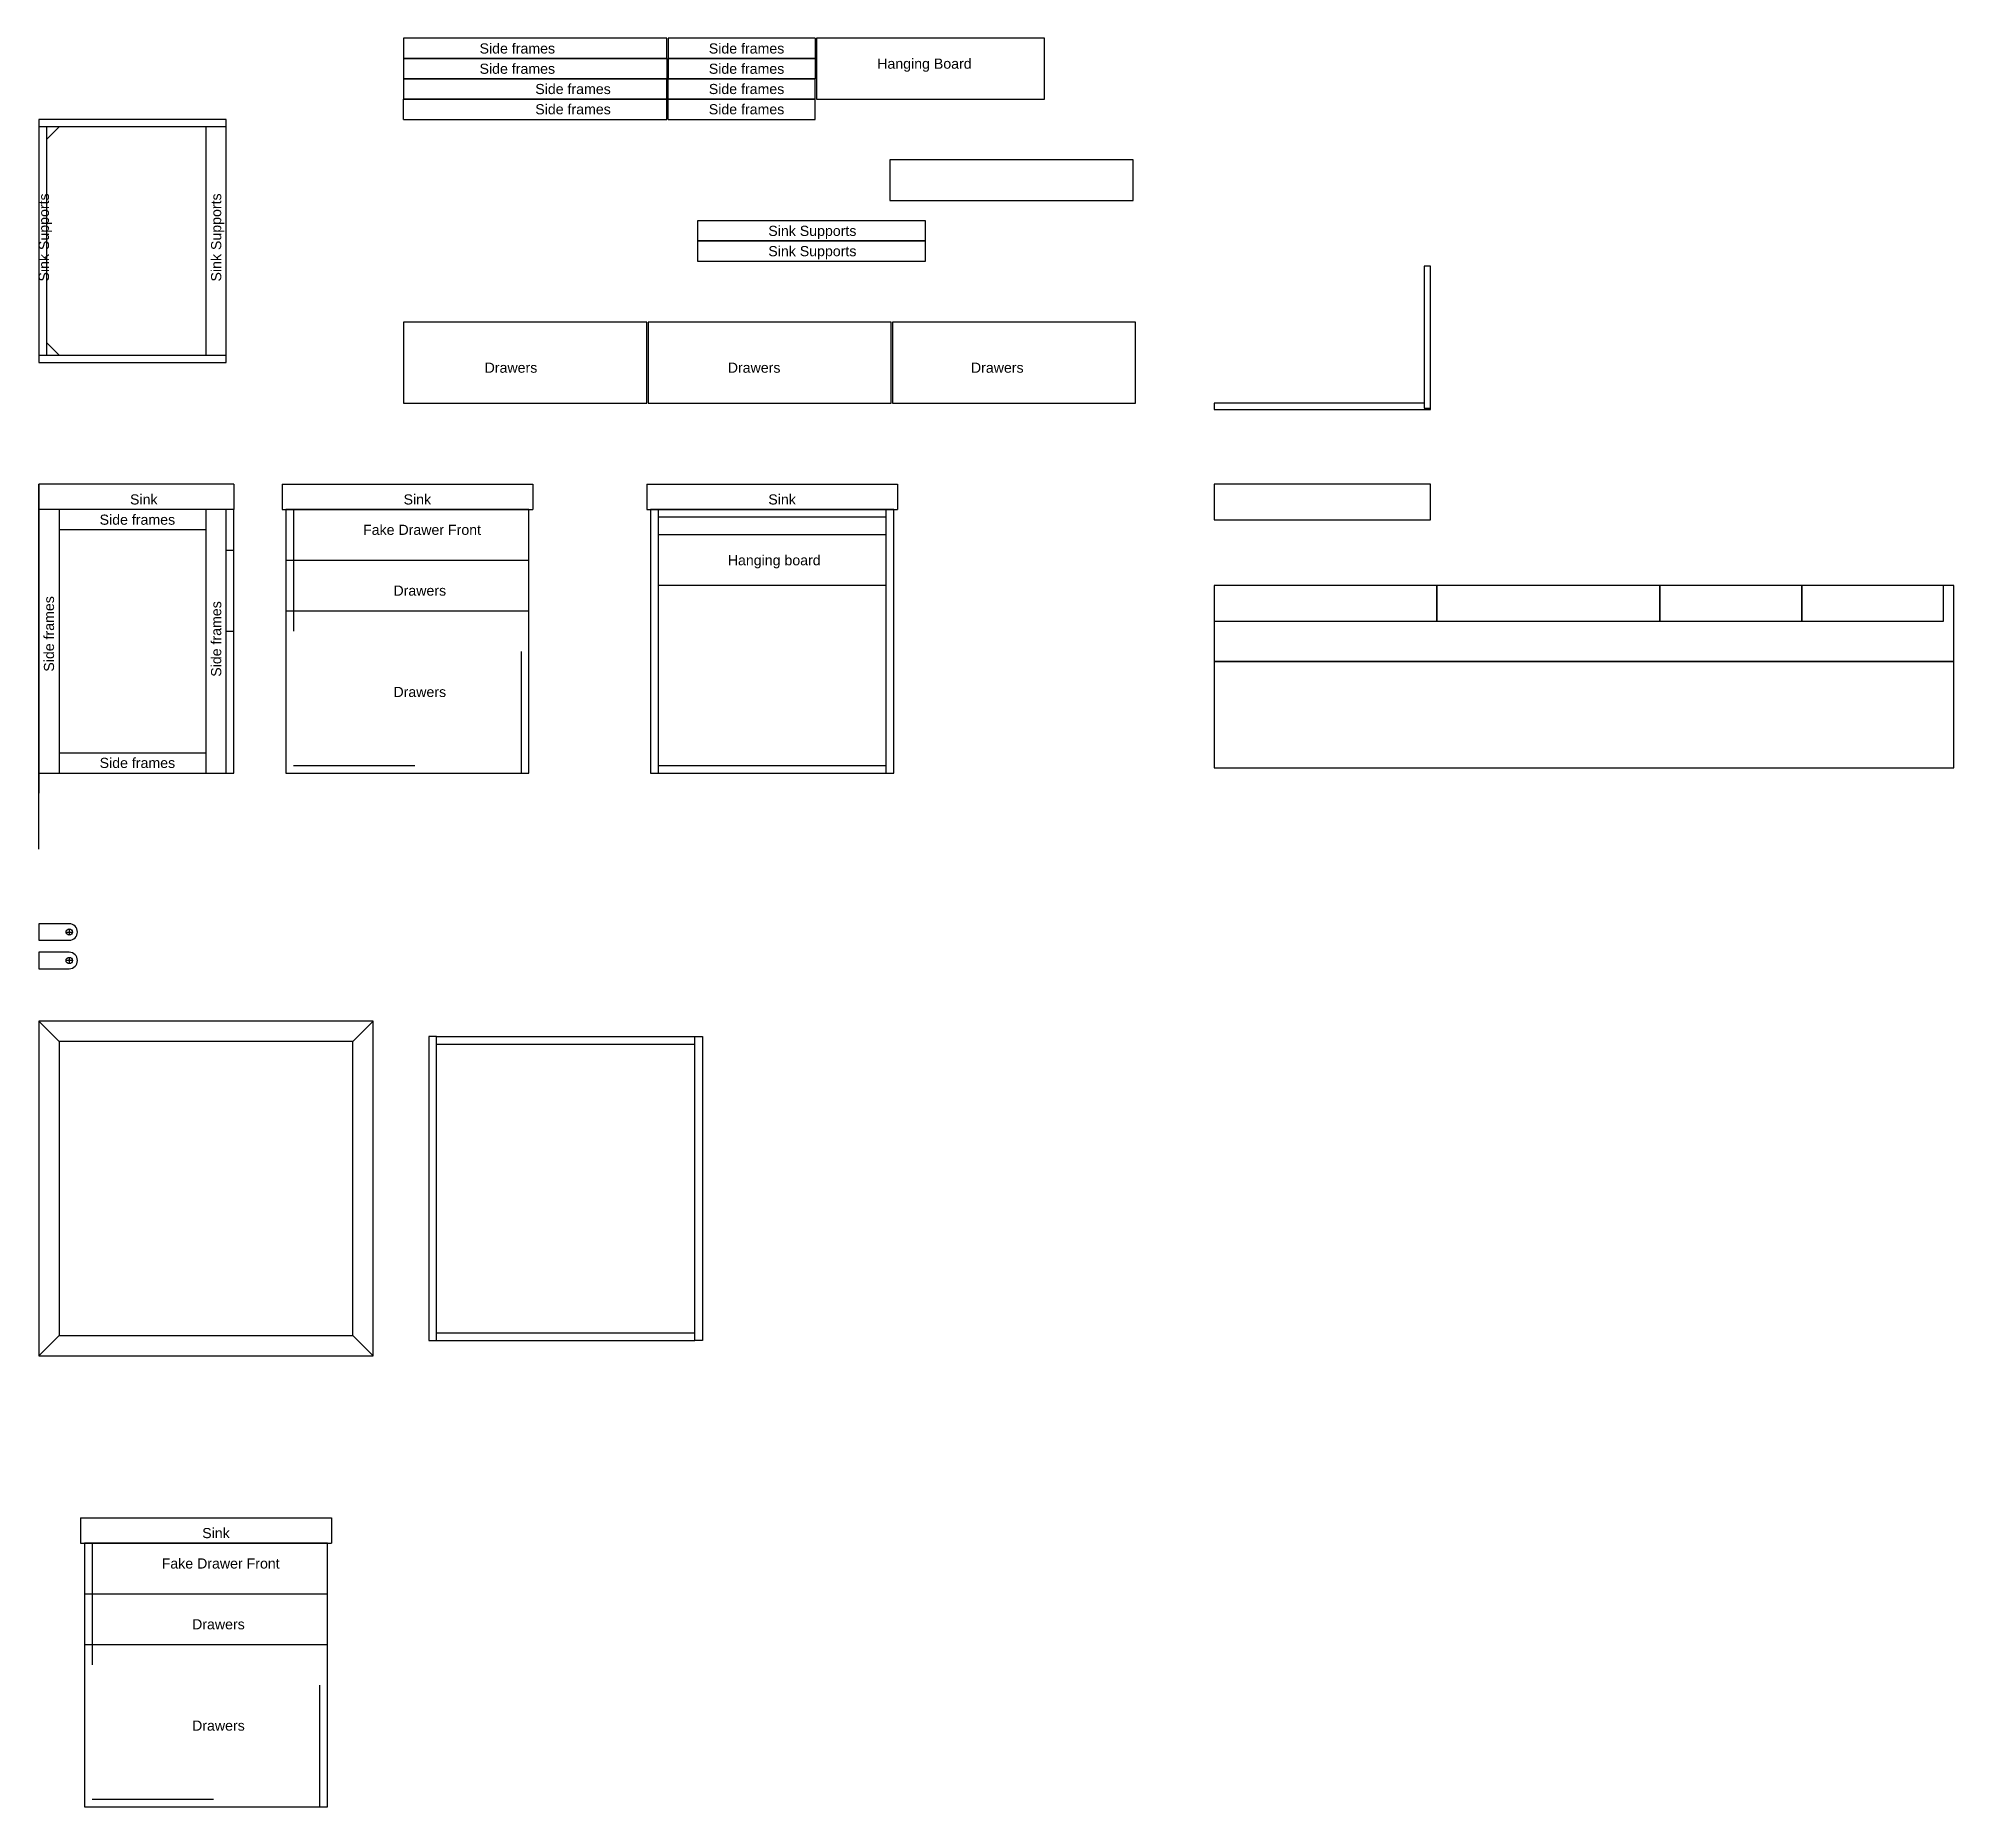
# Model space of a CAD drawing. Header units: inches. Extents: x 0 to 189, y -94 to 80.
import ezdxf

# ---------------------------------------------------------------- set-up
doc = ezdxf.new("R2010")
doc.units = ezdxf.units.IN
doc.linetypes.add('ACAD_ISO03W100', pattern=[30, 12, -18])
doc.layers.get('0').update_dxf_attribs({"lineweight": 25, "true_color": 0x000000})
doc.styles.add('textstyle0', font='')
doc.styles.add('textstyle1', font='')
doc.styles.add('textstyle10', font='')
doc.styles.add('textstyle11', font='')
doc.styles.add('textstyle12', font='')
doc.styles.add('textstyle13', font='')
doc.styles.add('textstyle14', font='')
doc.styles.add('textstyle15', font='')
doc.styles.add('textstyle16', font='')
doc.styles.add('textstyle17', font='')
doc.styles.add('textstyle18', font='')
doc.styles.add('textstyle19', font='')
doc.styles.add('textstyle2', font='')
doc.styles.add('textstyle20', font='')
doc.styles.add('textstyle21', font='')
doc.styles.add('textstyle22', font='')
doc.styles.add('textstyle23', font='')
doc.styles.add('textstyle24', font='')
doc.styles.add('textstyle25', font='')
doc.styles.add('textstyle26', font='')
doc.styles.add('textstyle27', font='')
doc.styles.add('textstyle28', font='')
doc.styles.add('textstyle29', font='')
doc.styles.add('textstyle3', font='')
doc.styles.add('textstyle30', font='')
doc.styles.add('textstyle4', font='')
doc.styles.add('textstyle5', font='')
doc.styles.add('textstyle6', font='')
doc.styles.add('textstyle7', font='')
doc.styles.add('textstyle8', font='')
doc.styles.add('textstyle9', font='')
doc.styles.get('textstyle0').set_extended_font_data('Helvetica')
doc.styles.get('textstyle1').set_extended_font_data('Helvetica')
doc.styles.get('textstyle10').set_extended_font_data('Helvetica')
doc.styles.get('textstyle11').set_extended_font_data('Helvetica')
doc.styles.get('textstyle12').set_extended_font_data('Helvetica')
doc.styles.get('textstyle13').set_extended_font_data('Helvetica')
doc.styles.get('textstyle14').set_extended_font_data('Helvetica')
doc.styles.get('textstyle15').set_extended_font_data('Helvetica')
doc.styles.get('textstyle16').set_extended_font_data('Helvetica')
doc.styles.get('textstyle17').set_extended_font_data('Helvetica')
doc.styles.get('textstyle18').set_extended_font_data('Helvetica')
doc.styles.get('textstyle19').set_extended_font_data('Helvetica')
doc.styles.get('textstyle2').set_extended_font_data('Helvetica')
doc.styles.get('textstyle20').set_extended_font_data('Helvetica')
doc.styles.get('textstyle21').set_extended_font_data('Helvetica')
doc.styles.get('textstyle22').set_extended_font_data('Helvetica')
doc.styles.get('textstyle23').set_extended_font_data('Helvetica')
doc.styles.get('textstyle24').set_extended_font_data('Helvetica')
doc.styles.get('textstyle25').set_extended_font_data('Helvetica')
doc.styles.get('textstyle26').set_extended_font_data('Helvetica')
doc.styles.get('textstyle27').set_extended_font_data('Helvetica')
doc.styles.get('textstyle28').set_extended_font_data('Helvetica')
doc.styles.get('textstyle29').set_extended_font_data('Helvetica')
doc.styles.get('textstyle3').set_extended_font_data('Helvetica')
doc.styles.get('textstyle30').set_extended_font_data('Helvetica')
doc.styles.get('textstyle4').set_extended_font_data('Helvetica')
doc.styles.get('textstyle5').set_extended_font_data('Helvetica')
doc.styles.get('textstyle6').set_extended_font_data('Helvetica')
doc.styles.get('textstyle7').set_extended_font_data('Helvetica')
doc.styles.get('textstyle8').set_extended_font_data('Helvetica')
doc.styles.get('textstyle9').set_extended_font_data('Helvetica')

msp = doc.modelspace()

# ---------------------------------------------------------------- linework, layer by layer
for p, q in [((36, 80), (36, 78)), ((62, 80), (36, 80)), ((62, 78), (62, 80)), ((62.125, 80), (62.125, 78)), ((76.625, 80), (62.125, 80)), ((76.625, 80), (76.625, 78)), ((76.75, 80), (76.75, 74)), ((99.25, 80), (76.75, 80)), ((99.25, 74), (99.25, 80)), ((36, 78), (62, 78)), ((36, 78), (36, 76)), ((62, 78), (36, 78)), ((62, 78), (62, 76)), ((62.125, 78), (76.625, 78)), ((62.125, 78), (62.125, 76)), ((76.625, 78), (62.125, 78)), ((76.625, 78), (76.625, 76)), ((36, 76), (62, 76)), ((36, 76), (36, 74)), ((62, 76), (36, 76)), ((62, 74), (62, 76)), ((62.125, 74), (62.125, 76)), ((76.625, 76), (62.125, 76)), ((62.125, 76), (76.625, 76)), ((76.625, 74), (76.625, 76)), ((36, 72), (36, 74)), ((36, 74), (62, 74)), ((62, 74), (36, 74)), ((62, 72), (62, 74)), ((62.125, 74), (76.625, 74)), ((62.125, 72), (62.125, 74)), ((76.625, 74), (62.125, 74)), ((76.625, 72), (76.625, 74)), ((76.75, 74), (99.25, 74)), ((18.5, 72), (0, 72)), ((0, 72), (0, 48)), ((18.5, 48), (18.5, 72)), ((36, 72), (62, 72)), ((62.125, 72), (76.625, 72)), ((18.5, 71.25), (0, 71.25)), ((0.75, 71.25), (0.75, 48.75)), ((0.75, 70), (2, 71.25)), ((16.5, 48.75), (16.5, 71.25)), ((84, 68), (84, 64)), ((108, 68), (84, 68)), ((108, 64), (108, 68)), ((84, 64), (108, 64)), ((65, 62), (65, 60)), ((87.5, 62), (65, 62)), ((87.5, 60), (87.5, 62)), ((65, 60), (87.5, 60)), ((65, 60), (65, 58)), ((87.5, 60), (65, 60)), ((87.5, 58), (87.5, 60)), ((65, 58), (87.5, 58)), ((137.375, 57.5), (136.75, 57.5)), ((136.75, 57.5), (136.75, 43.5)), ((137.375, 43.5), (137.375, 57.5)), ((36, 52), (36, 44)), ((60, 52), (36, 52)), ((60, 44), (60, 52)), ((60.125, 52), (60.125, 44)), ((84.125, 52), (60.125, 52)), ((84.125, 44), (84.125, 52)), ((84.25, 52), (84.25, 44)), ((108.25, 52), (84.25, 52)), ((108.25, 44), (108.25, 52)), ((0.75, 50), (2, 48.75)), ((0, 48.75), (18.5, 48.75)), ((0, 48), (18.5, 48)), ((36, 44), (60, 44)), ((60.125, 44), (84.125, 44)), ((84.25, 44), (108.25, 44)), ((136.75, 44), (116, 44)), ((116, 44), (116, 43.375)), ((136.75, 44), (136.75, 43.5)), ((136.75, 43.5), (137.375, 43.5)), ((136.75, 43.5), (137.375, 43.5)), ((137.375, 43.375), (137.375, 43.5)), ((116, 43.375), (137.375, 43.375)), ((19.25, 36), (0, 36)), ((0, 36), (0, 33.5)), ((0, 0), (0, 36)), ((19.25, 36), (19.25, 33.5)), ((24, 36), (48.75, 36)), ((24, 36), (24, 33.5)), ((48.75, 36), (48.75, 33.5)), ((60, 36), (84.75, 36)), ((60, 36), (60, 33.5)), ((84.75, 36), (84.75, 33.5)), ((137.375, 36), (116, 36)), ((116, 36), (116, 32.5)), ((137.375, 32.5), (137.375, 36)), ((19.25, 33.5), (0, 33.5)), ((0, 33.5), (0, 5.5)), ((2, 33.5), (2, 7.5)), ((16.5, 7.5), (16.5, 33.5)), ((18.5, 7.5), (18.5, 33.5)), ((19.25, 7.5), (19.25, 33.5)), ((24, 33.5), (48.75, 33.5)), ((48.375, 33.5), (24.375, 33.5)), ((24.375, 33.5), (24.375, 7.5)), ((48.375, 7.5), (48.375, 33.5)), ((60, 33.5), (84.75, 33.5)), ((84.375, 33.5), (60.375, 33.5)), ((60.375, 33.5), (60.375, 7.5)), ((61.125, 33.5), (61.125, 7.5)), ((83.625, 32.75), (61.125, 32.75)), ((83.625, 7.5), (83.625, 33.5)), ((84.375, 7.5), (84.375, 33.5)), ((116, 32.5), (137.375, 32.5)), ((16.5, 31.5), (2, 31.5)), ((83.625, 31), (61.125, 31)), ((18.5, 29.5), (19.25, 29.5)), ((24.375, 28.5), (48.375, 28.5)), ((83.625, 26), (61.125, 26)), ((189, 26), (116, 26)), ((116, 26), (116, 18.5)), ((138, 26), (116, 26)), ((116, 26), (116, 22.5)), ((138, 22.5), (138, 26)), ((160, 26), (138, 26)), ((138, 26), (138, 22.5)), ((160, 22.5), (160, 26)), ((174, 26), (160, 26)), ((160, 26), (160, 22.5)), ((174, 22.5), (174, 26)), ((188, 26), (174, 26)), ((174, 26), (174, 22.5)), ((188, 22.5), (188, 26)), ((189, 18.5), (189, 26)), ((24.375, 23.5), (48.375, 23.5)), ((18.5, 21.5), (19.25, 21.5)), ((116, 22.5), (138, 22.5)), ((138, 22.5), (160, 22.5)), ((160, 22.5), (174, 22.5)), ((174, 22.5), (188, 22.5)), ((189, 18.5), (116, 18.5)), ((116, 18.5), (116, 8)), ((116, 18.5), (189, 18.5)), ((189, 8), (189, 18.5)), ((2, 9.5), (16.5, 9.5)), ((61.125, 8.25), (83.625, 8.25)), ((116, 8), (189, 8)), ((0, 7.5), (18.5, 7.5)), ((18.5, 7.5), (19.25, 7.5)), ((24.375, 7.5), (48.375, 7.5)), ((60.375, 7.5), (84.375, 7.5)), ((3, -7.375), (0, -7.375)), ((0, -7.375), (0, -9)), ((0, -9), (3, -9)), ((2.688, -8.188), (3.312, -8.188)), ((3, -7.875), (3, -8.5)), ((3, -10.188), (0, -10.188)), ((0, -10.188), (0, -11.812)), ((3.312, -11), (2.688, -11)), ((3, -10.688), (3, -11.312)), ((0, -11.812), (3, -11.812)), ((33, -17), (0, -17)), ((0, -17), (0, -50)), ((0, -17), (2, -19)), ((33, -17), (31, -19)), ((33, -50), (33, -17)), ((39.25, -18.5), (38.5, -18.5)), ((38.5, -18.5), (38.5, -48.5)), ((39.25, -48.5), (39.25, -18.5)), ((39.25, -18.5), (64.75, -18.5)), ((64.75, -48.5), (64.75, -18.5)), ((64.75, -18.5), (65.5, -18.5)), ((65.5, -18.5), (65.5, -48.5)), ((31, -19), (2, -19)), ((2, -19), (2, -48)), ((31, -48), (31, -19)), ((39.25, -19.25), (64.75, -19.25)), ((2, -48), (0, -50)), ((2, -48), (31, -48)), ((31, -48), (33, -50)), ((38.5, -48.5), (39.25, -48.5)), ((39.25, -47.75), (64.75, -47.75)), ((39.25, -48.5), (64.75, -48.5)), ((65.5, -48.5), (64.75, -48.5)), ((0, -50), (33, -50)), ((4.125, -66), (28.875, -66)), ((4.125, -66), (4.125, -68.5)), ((28.875, -66), (28.875, -68.5)), ((4.125, -68.5), (28.875, -68.5)), ((28.5, -68.5), (4.5, -68.5)), ((4.5, -68.5), (4.5, -94.5)), ((28.5, -94.5), (28.5, -68.5)), ((4.5, -73.5), (28.5, -73.5)), ((4.5, -78.5), (28.5, -78.5)), ((4.5, -94.5), (28.5, -94.5))]:
    msp.add_line(p, q)
at = {"linetype": 'ACAD_ISO03W100'}
for p, q in [((25.125, 33.5), (25.125, 7.5)), ((47.625, 7.5), (47.625, 33.5)), ((25.125, 8.25), (47.625, 8.25)), ((5.25, -68.5), (5.25, -94.5)), ((27.75, -94.5), (27.75, -68.5)), ((5.25, -93.75), (27.75, -93.75))]:
    msp.add_line(p, q, dxfattribs=at)
for centre in [(3, -8.188), (3, -11)]:
    msp.add_circle(centre, 0.312)
for centre in [(3, -8.188), (3, -11)]:
    msp.add_arc(centre, 0.812, 270, 90)

# ---------------------------------------------------------------- texts
at = {"char_height": 1, "attachment_point": 1}
for s, insert, style in [('Side frames', (43.5, 79.5), 'textstyle9'), ('Side frames', (66.125, 79.5), 'textstyle11'), ('Side frames', (43.5, 77.5), 'textstyle10'), ('Side frames', (66.125, 77.5), 'textstyle12'), ('Hanging Board', (82.75, 78), 'textstyle29'), ('Side frames', (49, 75.5), 'textstyle7'), ('Side frames', (66.125, 75.5), 'textstyle13'), ('Side frames', (49, 73.5), 'textstyle8'), ('Side frames', (66.125, 73.5), 'textstyle14'), ('Sink Supports', (72, 61.5), 'textstyle3'), ('Sink Supports', (72, 59.5), 'textstyle4'), ('Drawers', (44, 48), 'textstyle16'), ('Drawers', (68, 48), 'textstyle19'), ('Drawers', (92, 48), 'textstyle20'), ('Sink', (9, 35), 'textstyle27'), ('Sink', (36, 35), 'textstyle28'), ('Sink', (72, 35), 'textstyle26'), ('Side frames', (6, 33), 'textstyle30'), ('Fake Drawer Front', (32, 32), 'textstyle25'), ('Hanging board', (68, 29), 'textstyle17'), ('Drawers', (35, 26), 'textstyle18'), ('Drawers', (35, 16), 'textstyle15'), ('Side frames', (6, 9), 'textstyle0'), ('Sink', (16.125, -67), 'textstyle22'), ('Fake Drawer Front', (12.125, -70), 'textstyle24'), ('Drawers', (15.125, -76), 'textstyle23'), ('Drawers', (15.125, -86), 'textstyle21')]:
    msp.add_mtext(s, dxfattribs=dict(at, insert=insert, style=style))
at = {"char_height": 1, "attachment_point": 1, "rotation": 90}
for s, insert, style in [('Sink Supports', (0, 56), 'textstyle6'), ('Sink Supports', (17, 56), 'textstyle5'), ('Side frames', (0.5, 17.5), 'textstyle2'), ('Side frames', (17, 17), 'textstyle1')]:
    msp.add_mtext(s, dxfattribs=dict(at, insert=insert, style=style))

doc.saveas('drawing.dxf')
